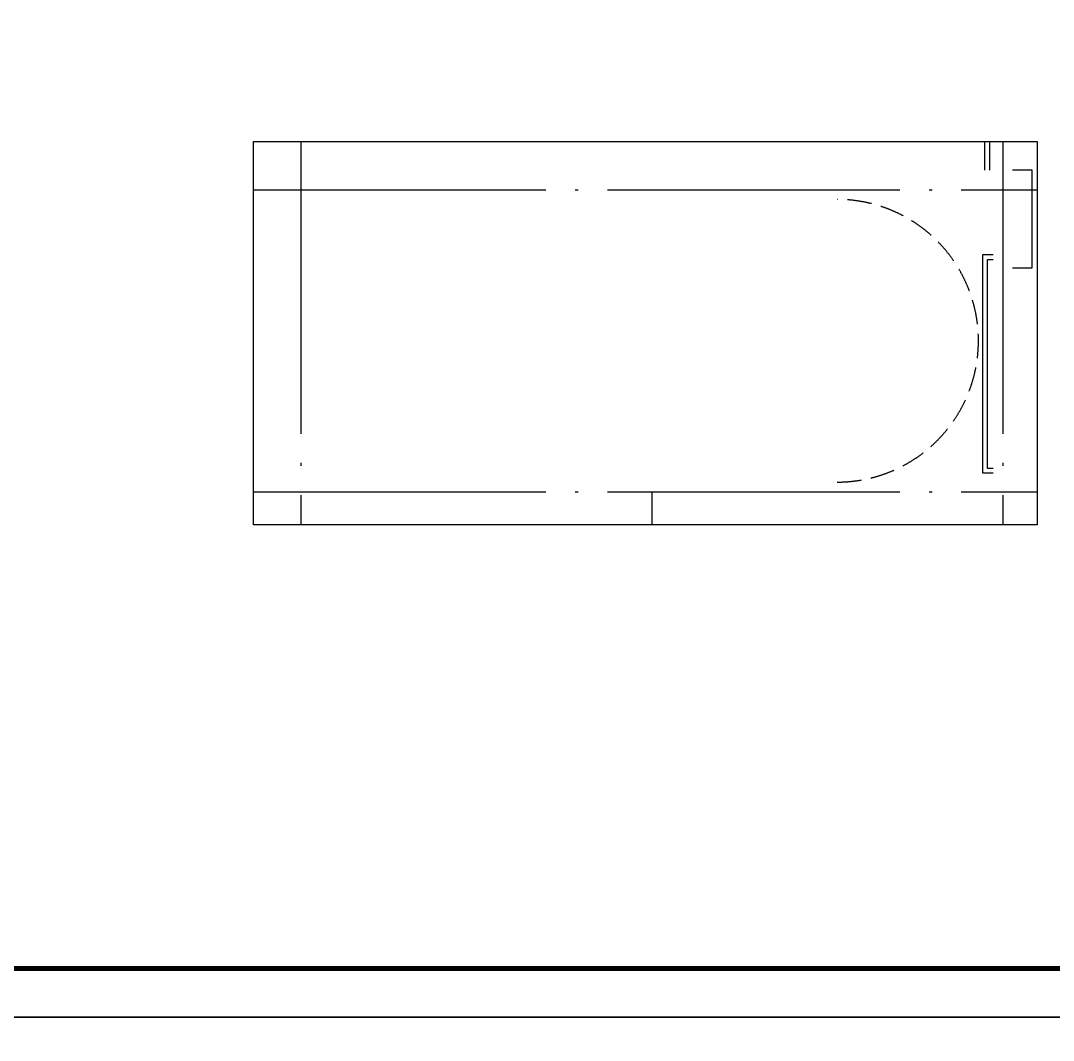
# Model space of a CAD drawing. Extents: x 5412679 to 5683609, y 301830 to 763830.
# Drawn here: x 5648506 to 5659098, y 361283 to 371745 of the extents above; entities that cross this region are included whole.
import ezdxf

# ---------------------------------------------------------------- set-up
doc = ezdxf.new("R2010")
doc.units = 0
doc.header["$LTSCALE"] = 1000
doc.header["$MEASUREMENT"] = 0
doc.linetypes.add('DASH', pattern=[0.35, 0.25, -0.1])
doc.linetypes.add('DOTE', pattern=[2.42, 2, -0.2, 0.02, -0.2])
for name, color, linetype in [('DOTE', 252, 'DOTE'), ('PUB_TITLE', 4, 'Continuous'), ('WALL', 30, 'Continuous')]:
    doc.layers.add(name, color=color, linetype=linetype)

msp = doc.modelspace()

# ---------------------------------------------------------------- linework, layer by layer
at = {"linetype": 'ByBlock'}
for p, q in [((5658396, 370211), (5658396, 370507)), ((5658446, 370211), (5658446, 370507))]:
    msp.add_line(p, q, dxfattribs=at)
msp.add_lwpolyline([(5650894, 370507), (5658933, 370507), (5658933, 366574), (5650894, 366574)], close=True, dxfattribs=at)
for points in [[(5658880, 370011), (5658933, 370011)], [(5658480, 367101), (5658374, 367101), (5658374, 369345), (5658480, 369345)], [(5658480, 367151), (5658424, 367151), (5658424, 369295), (5658480, 369295)]]:
    msp.add_lwpolyline(points, dxfattribs=at)
at = {"color": 251, "linetype": 'DASH'}
msp.add_arc((5656880, 368461), 1450, 269.9996, 90.0004, dxfattribs=at)
at = {"layer": 'DOTE', "ltscale": 1.5}
for p, q in [((5651380, 370507), (5651380, 366574)), ((5658580, 370507), (5658580, 366574)), ((5650894, 370011), (5658933, 370011)), ((5650894, 366911), (5658933, 366911)), ((5654980, 366911), (5654980, 366574))]:
    msp.add_line(p, q, dxfattribs=at)
at = {"layer": 'PUB_TITLE', "linetype": 'ByBlock'}
for points in [[(5627904, 361521), (5665054, 361521), (5665054, 382521), (5627904, 382521)], [(5627904, 340521), (5665054, 340521), (5665054, 361521), (5627904, 361521)]]:
    msp.add_lwpolyline(points, close=True, dxfattribs=at)
at = {"layer": 'PUB_TITLE', "linetype": 'ByBlock', "const_width": 50}
msp.add_lwpolyline([(5629154, 362021), (5664554, 362021), (5664554, 382021), (5629154, 382021)], close=True, dxfattribs=at)
at = {"layer": 'WALL', "linetype": 'ByBlock'}
msp.add_lwpolyline([(5658680, 369211), (5658880, 369211), (5658880, 370211), (5658680, 370211)], dxfattribs=at)

doc.saveas('drawing.dxf')
